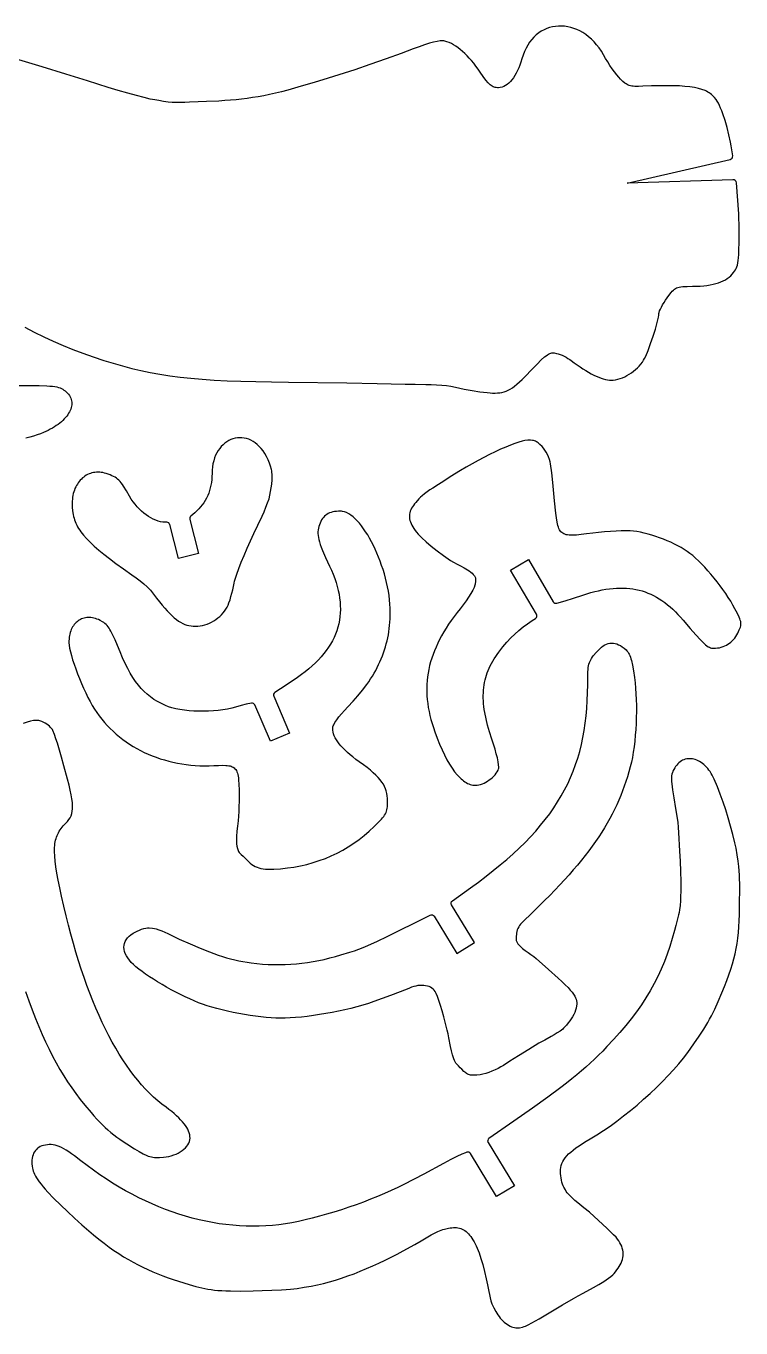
# Model space of a CAD drawing. Header units: millimetres. Extents: x 730 to 1091, y 114 to 329.
# Drawn here: x 819 to 888, y 202.8 to 328.5 of the extents above; entities that cross this region are included whole.
import ezdxf

# ---------------------------------------------------------------- set-up
doc = ezdxf.new("R2010")
doc.units = ezdxf.units.MM

msp = doc.modelspace()

# ---------------------------------------------------------------- linework, layer by layer
at = {"flags": 128}
for points in [[(877.023958, 313.292443), (886.963123, 315.588989, 0.421825), (887.220976, 315.932757), (887.072681, 316.883034), (887.008856, 317.240704), (886.857987, 317.960796), (886.681357, 318.670474), (886.485198, 319.349636), (886.275748, 319.978179), (886.167986, 320.267187), (886.059239, 320.536002), (885.950287, 320.782112), (885.841909, 321.003003), (885.734884, 321.196164), (885.629991, 321.35908), (885.462937, 321.572579), (885.371895, 321.671535), (885.27527, 321.765399), (885.172631, 321.85425), (885.063549, 321.938165), (884.947592, 322.017223), (884.82433, 322.091502), (884.693333, 322.161079), (884.55417, 322.226034), (884.249627, 322.342387), (883.907259, 322.441187), (883.523621, 322.523057), (883.095273, 322.588624), (882.61877, 322.638513), (882.09067, 322.673348), (881.507531, 322.693754), (880.86591, 322.700358), (880.162363, 322.693784), (879.393448, 322.674656), (878.555723, 322.643601), (878.128836, 322.630944), (877.779281, 322.636176), (877.628379, 322.647139), (877.490662, 322.66454), (877.36408, 322.689035), (877.246585, 322.721279), (877.136126, 322.761927), (877.030654, 322.811635), (876.928121, 322.871058), (876.826475, 322.940851), (876.617653, 323.11417), (876.387792, 323.336833), (876.220392, 323.52049), (876.029326, 323.754342), (875.821274, 324.0288), (875.602912, 324.334277), (875.380916, 324.661184), (875.161963, 324.999931), (874.952731, 325.340932), (874.759896, 325.674596), (874.549441, 326.027091), (874.325758, 326.355522), (874.089941, 326.659943), (873.843082, 326.940409), (873.586275, 327.196972), (873.320611, 327.429687), (873.047185, 327.638608), (872.767088, 327.823788), (872.481413, 327.985282), (872.191253, 328.123144), (871.897701, 328.237426), (871.601849, 328.328184), (871.304791, 328.395472), (871.007618, 328.439342), (870.711425, 328.459849), (870.417302, 328.457047), (870.126344, 328.43099), (869.839643, 328.381732), (869.558292, 328.309326), (869.283384, 328.213826), (869.01601, 328.095287), (868.757265, 327.953762), (868.50824, 327.789305), (868.270029, 327.601971), (868.043724, 327.391812), (867.830418, 327.158883), (867.631204, 326.903238), (867.447175, 326.624931), (867.279423, 326.324015), (867.12904, 326.000544), (866.997121, 325.654573), (866.884757, 325.286155), (866.795993, 324.98285), (866.696882, 324.692588), (866.588153, 324.416269), (866.470533, 324.154793), (866.344753, 323.90906), (866.211542, 323.679972), (866.071628, 323.468429), (865.92574, 323.27533), (865.774608, 323.101577), (865.61896, 322.948069), (865.459526, 322.815708), (865.297034, 322.705393), (865.132214, 322.618026), (864.965794, 322.554505), (864.798504, 322.515733), (864.631072, 322.502609), (864.513138, 322.505649), (864.402403, 322.515526), (864.297529, 322.533377), (864.197178, 322.560338), (864.100014, 322.597544), (864.004698, 322.646132), (863.909893, 322.707239), (863.814263, 322.782), (863.716468, 322.871551), (863.615173, 322.977029), (863.396729, 323.240308), (863.148231, 323.580928), (862.85898, 324.007976), (862.65509, 324.306904), (862.447785, 324.592817), (862.237534, 324.865304), (862.024807, 325.123952), (861.810075, 325.368348), (861.593808, 325.598082), (861.376474, 325.81274), (861.158545, 326.011911), (860.94049, 326.195182), (860.722778, 326.362141), (860.50588, 326.512375), (860.290266, 326.645474), (860.076406, 326.761024), (859.864769, 326.858613), (859.655825, 326.93783), (859.450045, 326.998261), (859.355955, 327.016182), (859.250321, 327.02579), (859.13287, 327.02702), (859.003331, 327.019805), (858.706907, 326.979771), (858.358879, 326.905156), (857.957077, 326.795425), (857.499332, 326.650047), (856.983475, 326.468487), (856.407336, 326.250212), (855.232206, 325.807623), (853.774469, 325.282111), (852.219651, 324.73946), (850.753275, 324.245449), (848.176183, 323.43436), (846.838294, 323.01698), (845.5939, 322.640398), (844.934302, 322.450071), (844.302463, 322.276616), (843.694964, 322.119242), (843.108386, 321.977156), (842.539306, 321.849566), (841.984306, 321.735681), (841.439965, 321.634708), (840.902863, 321.545856), (840.36958, 321.468332), (839.836694, 321.401344), (839.300787, 321.344102), (838.758438, 321.295811), (838.206226, 321.255682), (837.640731, 321.222921), (836.456214, 321.176337), (835.660214, 321.141049), (834.802082, 321.095806), (834.369208, 321.077661), (833.944192, 321.066879), (833.534831, 321.066744), (833.148922, 321.08054), (832.740303, 321.121672), (832.302152, 321.188432), (831.864865, 321.263573), (831.458835, 321.329849), (831.021879, 321.41321), (830.425695, 321.55483), (829.696562, 321.746275), (828.860764, 321.97911), (827.944582, 322.244899), (826.974296, 322.535208), (824.976543, 323.155646), (822.873394, 323.817894), (820.603018, 324.521143), (818.329166, 325.212997)], [(818.930278, 299.375789), (819.834469, 298.908394), (820.748059, 298.462697), (821.672981, 298.037673), (822.611169, 297.632291), (823.564556, 297.245525), (824.535075, 296.876346), (825.52466, 296.523727), (826.535244, 296.18664), (827.448338, 295.901529), (828.344751, 295.642081), (829.233814, 295.407199), (830.124858, 295.195786), (831.027214, 295.006745), (831.950214, 294.838979), (832.903188, 294.691391), (833.89547, 294.562883), (834.936388, 294.452359), (836.035276, 294.358722), (837.201464, 294.280875), (838.444283, 294.217721), (839.773066, 294.168162), (841.197142, 294.131102), (842.725844, 294.105444), (844.368503, 294.09009), (849.991184, 294.005459), (852.907837, 293.956536), (855.613295, 293.895325), (856.57553, 293.877658), (857.613152, 293.860369), (858.136225, 293.84551), (858.649335, 293.823117), (859.142879, 293.790647), (859.607255, 293.745558), (860.023801, 293.680943), (860.46957, 293.590714), (861.327047, 293.405101), (862.074472, 293.270419), (862.838214, 293.155389), (863.528716, 293.072215), (863.818515, 293.04639), (864.05642, 293.033105), (864.304676, 293.029594), (864.536316, 293.036457), (864.754586, 293.055644), (864.962729, 293.089103), (865.163988, 293.138783), (865.361609, 293.206635), (865.558834, 293.294608), (865.758908, 293.404649), (865.965074, 293.53871), (866.180578, 293.698739), (866.408662, 293.886684), (866.65257, 294.104496), (866.915547, 294.354124), (867.200836, 294.637517), (867.851328, 295.313393), (868.3458, 295.831267), (868.745414, 296.231342), (869.069482, 296.526168), (869.209221, 296.638035), (869.337317, 296.728296), (869.456182, 296.798521), (869.568231, 296.850277), (869.675878, 296.885133), (869.781537, 296.904659), (869.887623, 296.910423), (869.996549, 296.903994), (870.232578, 296.860831), (870.397091, 296.814375), (870.576665, 296.750729), (870.765505, 296.67274), (870.957812, 296.583252), (871.147792, 296.485111), (871.329646, 296.381161), (871.49758, 296.274246), (871.645797, 296.167213), (871.93191, 295.949353), (872.214912, 295.743289), (872.494169, 295.549333), (872.769049, 295.367797), (873.038917, 295.198992), (873.303142, 295.04323), (873.561089, 294.900823), (873.812125, 294.772082), (874.055618, 294.65732), (874.290935, 294.556848), (874.517441, 294.470978), (874.734504, 294.400021), (874.941491, 294.34429), (875.137769, 294.304096), (875.322704, 294.279751), (875.495663, 294.271567), (875.702327, 294.28175), (875.915553, 294.311597), (876.133629, 294.360051), (876.354843, 294.426059), (876.577483, 294.508566), (876.799838, 294.606516), (877.020194, 294.718856), (877.23684, 294.844529), (877.448064, 294.982481), (877.652153, 295.131657), (877.847395, 295.291002), (878.032079, 295.459462), (878.204493, 295.635981), (878.362923, 295.819505), (878.505658, 296.008978), (878.630987, 296.203347), (878.725212, 296.378197), (878.829624, 296.59896), (879.060065, 297.15101), (879.304425, 297.805078), (879.544819, 298.506741), (879.763364, 299.20158), (879.942174, 299.835171), (880.011089, 300.111993), (880.063364, 300.353096), (880.096763, 300.551676), (880.10905, 300.700932), (880.12597, 300.808379), (880.173138, 300.951942), (880.247278, 301.125379), (880.345113, 301.32245), (880.463366, 301.536917), (880.598761, 301.762538), (880.748023, 301.993075), (880.907873, 302.222286), (881.171212, 302.57998), (881.285201, 302.725294), (881.391966, 302.850327), (881.494929, 302.956635), (881.597512, 303.045774), (881.703137, 303.119301), (881.815225, 303.178771), (881.9372, 303.225742), (882.072482, 303.261769), (882.224494, 303.288407), (882.396657, 303.307215), (882.815128, 303.327559), (883.355269, 303.335251), (883.728277, 303.343439), (884.083384, 303.361148), (884.420825, 303.388456), (884.740836, 303.425442), (885.04365, 303.472183), (885.329504, 303.528759), (885.598632, 303.595248), (885.851268, 303.671728), (886.087649, 303.758276), (886.308008, 303.854973), (886.512581, 303.961895), (886.701602, 304.079121), (886.875307, 304.20673), (887.03393, 304.344799), (887.177706, 304.493408), (887.306871, 304.652634), (887.401464, 304.786283), (887.485131, 304.920763), (887.558427, 305.062219), (887.621908, 305.216796), (887.676129, 305.390638), (887.721646, 305.58989), (887.759013, 305.820696), (887.788788, 306.089201), (887.811524, 306.401551), (887.827779, 306.763889), (887.843062, 307.663109), (887.839081, 308.836018), (887.820281, 310.331775), (887.581091, 313.334904, 0.42876), (887.243478, 313.608597), (877.023958, 313.292443)], [(835.39788, 270.514716), (835.620328, 270.523808), (835.844779, 270.550895), (836.069876, 270.595156), (836.294263, 270.655766), (836.516585, 270.731904), (836.735485, 270.822747), (836.949607, 270.927471), (837.157595, 271.045256), (837.358092, 271.175277), (837.549744, 271.316712), (837.731194, 271.468739), (837.901085, 271.630535), (838.058061, 271.801277), (838.200768, 271.980142), (838.327847, 272.166308), (838.437944, 272.358953), (838.527888, 272.552991), (838.622604, 272.793776), (838.719247, 273.071766), (838.814971, 273.377417), (838.90693, 273.701185), (838.992279, 274.033527), (839.068172, 274.364899), (839.131764, 274.685758), (839.16922, 274.862007), (839.22198, 275.063423), (839.369543, 275.534315), (839.566718, 276.083563), (839.805769, 276.696297), (840.07896, 277.357647), (840.378556, 278.052742), (840.696822, 278.766712), (841.026021, 279.484687), (841.403066, 280.277914), (841.807481, 281.134646), (842.003115, 281.570151), (842.185388, 282.001523), (842.347565, 282.42209), (842.482911, 282.825184), (842.569527, 283.161845), (842.640643, 283.530338), (842.743454, 284.247187), (842.781986, 284.654234), (842.79063, 285.018876), (842.783818, 285.188644), (842.769621, 285.351827), (842.748071, 285.509765), (842.719197, 285.663798), (842.639592, 285.965503), (842.531043, 286.267655), (842.393787, 286.580966), (842.228059, 286.91615), (842.072421, 287.194975), (841.905834, 287.449193), (841.729339, 287.679133), (841.543978, 287.885124), (841.350794, 288.067495), (841.150828, 288.226574), (840.945123, 288.362689), (840.734721, 288.476169), (840.520664, 288.567343), (840.303994, 288.636538), (840.085753, 288.684084), (839.866983, 288.71031), (839.648727, 288.715543), (839.432026, 288.700112), (839.217922, 288.664346), (839.007458, 288.608573), (838.801676, 288.533122), (838.601618, 288.438321), (838.408325, 288.324499), (838.222841, 288.191984), (838.046207, 288.041105), (837.879465, 287.87219), (837.723657, 287.685569), (837.579826, 287.481569), (837.449013, 287.260518), (837.332261, 287.022747), (837.230612, 286.768582), (837.145107, 286.498353), (837.07679, 286.212388), (837.026702, 285.911016), (836.995884, 285.594565), (836.98538, 285.263363), (836.978708, 284.972618), (836.958752, 284.688151), (836.925602, 284.410167), (836.879345, 284.138871), (836.820073, 283.874468), (836.747874, 283.617161), (836.662837, 283.367158), (836.565053, 283.124661), (836.45461, 282.889876), (836.331598, 282.663008), (836.196106, 282.444262), (836.048223, 282.233842), (835.888039, 282.031954), (835.715643, 281.838802), (835.531125, 281.65459), (835.334574, 281.479525), (834.93337, 281.135203, 0.285197), (834.838056, 280.833403), (835.676246, 277.547185), (833.738291, 277.052886), (832.901832, 280.33232, 0.327786), (832.627349, 280.557737), (832.248074, 280.578261), (832.019411, 280.613965), (831.787187, 280.672321), (831.552698, 280.752389), (831.31724, 280.853226), (831.082107, 280.973893), (830.848596, 281.113448), (830.618001, 281.270949), (830.391618, 281.445456), (830.170742, 281.636028), (829.956669, 281.841723), (829.750693, 282.061601), (829.554111, 282.294719), (829.368218, 282.540138), (829.194309, 282.796916), (829.033678, 283.064112), (828.721853, 283.606442), (828.457086, 284.034782), (828.336343, 284.212058), (828.220157, 284.367862), (828.106125, 284.504532), (827.991845, 284.624412), (827.874914, 284.729841), (827.75293, 284.823161), (827.623489, 284.906715), (827.48419, 284.982841), (827.33263, 285.053883), (827.166406, 285.122181), (826.780356, 285.259911), (826.619325, 285.3085), (826.459475, 285.345988), (826.301062, 285.3726), (826.144344, 285.388557), (825.98958, 285.394084), (825.837028, 285.389403), (825.686944, 285.374737), (825.539588, 285.350309), (825.395216, 285.316342), (825.254087, 285.27306), (825.116459, 285.220685), (824.98259, 285.159441), (824.852737, 285.08955), (824.727158, 285.011235), (824.606112, 284.924721), (824.489855, 284.830228), (824.378647, 284.727981), (824.272744, 284.618203), (824.172405, 284.501117), (824.077888, 284.376946), (823.98945, 284.245912), (823.90735, 284.108239), (823.831844, 283.96415), (823.763192, 283.813868), (823.701651, 283.657615), (823.647478, 283.495616), (823.600933, 283.328093), (823.562271, 283.155269), (823.531753, 282.977367), (823.509634, 282.79461), (823.496174, 282.607222), (823.49163, 282.415425), (823.501745, 282.023024), (823.533784, 281.650744), (823.590286, 281.295069), (823.628504, 281.122361), (823.673791, 280.952485), (823.726464, 280.785004), (823.786841, 280.619478), (823.855238, 280.455466), (823.931974, 280.292531), (824.017366, 280.130233), (824.111732, 279.968132), (824.215388, 279.805789), (824.328654, 279.642765), (824.58528, 279.312917), (824.88415, 278.975071), (825.227805, 278.625714), (825.618785, 278.261331), (826.059629, 277.878407), (826.552879, 277.473428), (827.101073, 277.04288), (827.706753, 276.583247), (828.447089, 276.053502), (829.252511, 275.491202), (829.654054, 275.201844), (830.041179, 274.909146), (830.403654, 274.61471), (830.731251, 274.320135), (830.882949, 274.165072), (831.0353, 273.992847), (831.337969, 273.61691), (831.631265, 273.232322), (831.907198, 272.87908), (832.174496, 272.557061), (832.428651, 272.262739), (832.671076, 271.995158), (832.903183, 271.753362), (833.126385, 271.536393), (833.342095, 271.343296), (833.551725, 271.173112), (833.756688, 271.024885), (833.958396, 270.897659), (834.158262, 270.790476), (834.357699, 270.70238), (834.558119, 270.632415), (834.760934, 270.579622), (834.967558, 270.543046), (835.179402, 270.52173), (835.39788, 270.514716)], [(862.415845, 255.167465), (862.570435, 255.176837), (862.731917, 255.204606), (862.89836, 255.249391), (863.067828, 255.30981), (863.238388, 255.384482), (863.408108, 255.472026), (863.575054, 255.571062), (863.737291, 255.680208), (863.892888, 255.798083), (864.039909, 255.923307), (864.176423, 256.054497), (864.300494, 256.190274), (864.410191, 256.329256), (864.503579, 256.470062), (864.578725, 256.611311), (864.633695, 256.751622), (864.646352, 256.816654), (864.650452, 256.903459), (864.634228, 257.136873), (864.587509, 257.440834), (864.512786, 257.804313), (864.412546, 258.216279), (864.289279, 258.665702), (864.145473, 259.141552), (863.983617, 259.632798), (863.761473, 260.314308), (863.57389, 260.965806), (863.421026, 261.589229), (863.303039, 262.186515), (863.257172, 262.475962), (863.220084, 262.7596), (863.191794, 263.037673), (863.172321, 263.310423), (863.161684, 263.57809), (863.159905, 263.840919), (863.167002, 264.09915), (863.182995, 264.353026), (863.207903, 264.602789), (863.241747, 264.848682), (863.284546, 265.090946), (863.336319, 265.329823), (863.397087, 265.565556), (863.466869, 265.798387), (863.545684, 266.028558), (863.633553, 266.256311), (863.730495, 266.481888), (863.836529, 266.705532), (863.951676, 266.927484), (864.075955, 267.147987), (864.209385, 267.367283), (864.351987, 267.585614), (864.50378, 267.803222), (864.664783, 268.02035), (865.057723, 268.51955), (865.440656, 268.972941), (865.819959, 269.386559), (866.202007, 269.766441), (866.593177, 270.118622), (866.999845, 270.449141), (867.428388, 270.764034), (867.885181, 271.069338), (868.204215, 271.277814, 0.401022), (868.298409, 271.681529), (865.785733, 275.935215), (867.50774, 276.952414), (869.9113, 272.883448, 0.3426), (870.253382, 272.747964), (871.069403, 272.985295), (871.849225, 273.228145), (872.761913, 273.524696), (873.152394, 273.649164), (873.534951, 273.761283), (873.90981, 273.860998), (874.277193, 273.948253), (874.637326, 274.022991), (874.990432, 274.085157), (875.336735, 274.134695), (875.676461, 274.171547), (876.009832, 274.19566), (876.337073, 274.206975), (876.658409, 274.205438), (876.974062, 274.190992), (877.284259, 274.163581), (877.589221, 274.123149), (877.889175, 274.069641), (878.184344, 274.002999), (878.474951, 273.923169), (878.761222, 273.830093), (879.043381, 273.723716), (879.32165, 273.603982), (879.596256, 273.470835), (879.867422, 273.324219), (880.135371, 273.164077), (880.400329, 272.990354), (880.662519, 272.802994), (880.922166, 272.60194), (881.179493, 272.387136), (881.434725, 272.158527), (881.688086, 271.916056), (881.9398, 271.659668), (882.190092, 271.389306), (882.439185, 271.104914), (883.126703, 270.303891), (883.678599, 269.675603), (884.11689, 269.199731), (884.300314, 269.012599), (884.463593, 268.85595), (884.60948, 268.727244), (884.740726, 268.62394), (884.860084, 268.543499), (884.970307, 268.483379), (885.074145, 268.441042), (885.174352, 268.413946), (885.273679, 268.399551), (885.37488, 268.395317), (885.567875, 268.401547), (885.756088, 268.420104), (885.939204, 268.45079), (886.116907, 268.493408), (886.288884, 268.54776), (886.454818, 268.613649), (886.614395, 268.690875), (886.767301, 268.779243), (886.913219, 268.878553), (887.051836, 268.988608), (887.182836, 269.10921), (887.305905, 269.240162), (887.420727, 269.381265), (887.526987, 269.532322), (887.624371, 269.693135), (887.712564, 269.863507), (887.858424, 270.176923), (887.958886, 270.432133), (887.991115, 270.546133), (888.010822, 270.655446), (888.017617, 270.763362), (888.011108, 270.873169), (887.990904, 270.988155), (887.956615, 271.11161), (887.907851, 271.246821), (887.844219, 271.397078), (887.670793, 271.75588), (887.43321, 272.214325), (887.241302, 272.565361), (887.02782, 272.927666), (886.795125, 273.298332), (886.545576, 273.674453), (886.281534, 274.053122), (886.005361, 274.431433), (885.719416, 274.806478), (885.42606, 275.175352), (885.127654, 275.535148), (884.826557, 275.882958), (884.525132, 276.215877), (884.225738, 276.530997), (883.930735, 276.825412), (883.642485, 277.096216), (883.363348, 277.340501), (883.095684, 277.55536), (882.835737, 277.743611), (882.554148, 277.928909), (882.253245, 278.110337), (881.935359, 278.286979), (881.60282, 278.457918), (881.257958, 278.622238), (880.903104, 278.779022), (880.540588, 278.927354), (880.172739, 279.066316), (879.801888, 279.194993), (879.430365, 279.312468), (879.060499, 279.417825), (878.694622, 279.510146), (878.335064, 279.588515), (877.984153, 279.652016), (877.644221, 279.699732), (877.332652, 279.723148), (876.938045, 279.731236), (876.476469, 279.724803), (875.963994, 279.704656), (875.416688, 279.6716), (874.85062, 279.626444), (874.281858, 279.569992), (873.726473, 279.503053), (873.129584, 279.425127), (872.607405, 279.362706), (872.154394, 279.320255), (871.76501, 279.302241), (871.592448, 279.303793), (871.433714, 279.313129), (871.288117, 279.330808), (871.154964, 279.357387), (871.033562, 279.393424), (870.923219, 279.439479), (870.823243, 279.496109), (870.73294, 279.563872), (870.651618, 279.643327), (870.578584, 279.735032), (870.513146, 279.839546), (870.454612, 279.957426), (870.402288, 280.08923), (870.355482, 280.235518), (870.275654, 280.573776), (870.209587, 280.976664), (870.15174, 281.44865), (870.038546, 282.617778), (869.868428, 284.409864), (869.767163, 285.33804), (869.654836, 286.196748), (869.611137, 286.406301), (869.541888, 286.629047), (869.451241, 286.858263), (869.343349, 287.087226), (869.222363, 287.309213), (869.092435, 287.5175), (868.957716, 287.705364), (868.822361, 287.86608), (868.629162, 288.0641), (868.452053, 288.219005), (868.366428, 288.281357), (868.2811, 288.334213), (868.194827, 288.377999), (868.106369, 288.413143), (868.014482, 288.440073), (867.917926, 288.459216), (867.705839, 288.475849), (867.460173, 288.466462), (867.170995, 288.434473), (866.899226, 288.381853), (866.572622, 288.290886), (866.196721, 288.16433), (865.777062, 288.004945), (865.319182, 287.815488), (864.82862, 287.598719), (864.310915, 287.357396), (863.771605, 287.094279), (863.216229, 286.812125), (862.650324, 286.513694), (862.07943, 286.201744), (861.509084, 285.879034), (860.944826, 285.548322), (860.392193, 285.212368), (859.856724, 284.87393), (859.343957, 284.535767), (858.832916, 284.205652), (858.27769, 283.855542), (858.000404, 283.675183), (857.732348, 283.492459), (857.480279, 283.308247), (857.250957, 283.123426), (857.0957, 282.974986), (856.939056, 282.803843), (856.643169, 282.467611), (856.520239, 282.327906), (856.41065, 282.18822), (856.314541, 282.048327), (856.232048, 281.907997), (856.163309, 281.767001), (856.108462, 281.62511), (856.067645, 281.482097), (856.040994, 281.337732), (856.028648, 281.191786), (856.030745, 281.044032), (856.047421, 280.89424), (856.078814, 280.742181), (856.125062, 280.587628), (856.186303, 280.43035), (856.262674, 280.27012), (856.354312, 280.106709), (856.461356, 279.939888), (856.583942, 279.769429), (856.722209, 279.595103), (856.876294, 279.41668), (857.046335, 279.233933), (857.232469, 279.046633), (857.653566, 278.657458), (858.140687, 278.247326), (858.694933, 277.814407), (859.317403, 277.356872), (860.0092, 276.872892), (860.299443, 276.694132), (860.624553, 276.520105), (860.968066, 276.34492), (861.313516, 276.162686), (861.644438, 275.967509), (861.799305, 275.863227), (861.944366, 275.7535), (862.077562, 275.637592), (862.196835, 275.514766), (862.300127, 275.384286), (862.38538, 275.245415), (862.409469, 275.18133), (862.420775, 275.109866), (862.416842, 274.953342), (862.397179, 274.792926), (862.38538, 274.6457), (862.377792, 274.57505), (862.355526, 274.487756), (862.269948, 274.268198), (862.13462, 273.996953), (861.955518, 273.683948), (861.738618, 273.339108), (861.489894, 272.972358), (861.215321, 272.593627), (860.920875, 272.212839), (860.621874, 271.83098), (860.337799, 271.452484), (860.068595, 271.07708), (859.814207, 270.704501), (859.574579, 270.334476), (859.349657, 269.966737), (859.139384, 269.601013), (858.943707, 269.237036), (858.762568, 268.874537), (858.595914, 268.513245), (858.443689, 268.152893), (858.305838, 267.79321), (858.182306, 267.433928), (858.073036, 267.074777), (857.977975, 266.715488), (857.897067, 266.355792), (857.830256, 265.995418), (857.777488, 265.634099), (857.738707, 265.271565), (857.713857, 264.907546), (857.702885, 264.541774), (857.705733, 264.173979), (857.722348, 263.803891), (857.752674, 263.431242), (857.796656, 263.055763), (857.854238, 262.677183), (857.925365, 262.295234), (858.009982, 261.909646), (858.108034, 261.520151), (858.219466, 261.126478), (858.344222, 260.72836), (858.482247, 260.325525), (858.710452, 259.709627), (858.941794, 259.131838), (859.176103, 258.592378), (859.413212, 258.091468), (859.652953, 257.629326), (859.895159, 257.206173), (860.139662, 256.82223), (860.386293, 256.477716), (860.634885, 256.172852), (860.885271, 255.907857), (861.011084, 255.790379), (861.137282, 255.682951), (861.263845, 255.5856), (861.390751, 255.498355), (861.517979, 255.421241), (861.645509, 255.354288), (861.773319, 255.297522), (861.901389, 255.25097), (862.029698, 255.214662), (862.158224, 255.188623), (862.286947, 255.172881), (862.415845, 255.167465)], [(843.599964, 247.11545), (844.252113, 247.182553), (844.892619, 247.274621), (845.521472, 247.39165), (846.138662, 247.533635), (846.744178, 247.700572), (847.338012, 247.892457), (847.920152, 248.109283), (848.49059, 248.351049), (849.049314, 248.617748), (849.596316, 248.909376), (850.131585, 249.225929), (850.65511, 249.567402), (851.166883, 249.933792), (851.666894, 250.325092), (852.155131, 250.7413), (852.631586, 251.18241), (853.022618, 251.566183), (853.326011, 251.886043), (853.448263, 252.028498), (853.552708, 252.162767), (853.640714, 252.291447), (853.713649, 252.417134), (853.772881, 252.542428), (853.819778, 252.669925), (853.855708, 252.802222), (853.882037, 252.941916), (853.900135, 253.091606), (853.911368, 253.253889), (853.918714, 253.62662), (853.912247, 253.893887), (853.89173, 254.146327), (853.855487, 254.386281), (853.801841, 254.616085), (853.729118, 254.838079), (853.635642, 255.054601), (853.519737, 255.267989), (853.379726, 255.480581), (853.213935, 255.694717), (853.020688, 255.912734), (852.798308, 256.13697), (852.545121, 256.369765), (852.25945, 256.613457), (851.939619, 256.870384), (851.583954, 257.142884), (851.190777, 257.433295), (850.875395, 257.667913), (850.581412, 257.897272), (850.30868, 258.121563), (850.057048, 258.340973), (849.826367, 258.555692), (849.616487, 258.765908), (849.427258, 258.97181), (849.258531, 259.173586), (849.110155, 259.371426), (848.981981, 259.565518), (848.873859, 259.75605), (848.785639, 259.943212), (848.717173, 260.127193), (848.668309, 260.30818), (848.638898, 260.486363), (848.62879, 260.661931), (848.634965, 260.736811), (848.653709, 260.820883), (848.684741, 260.913746), (848.72778, 261.014997), (848.848752, 261.241049), (849.014377, 261.49582), (849.222405, 261.776087), (849.470586, 262.07863), (849.756671, 262.400227), (850.07841, 262.737657), (850.590161, 263.275783), (851.06606, 263.814062), (851.506497, 264.35336), (851.911865, 264.894549), (852.101521, 265.166123), (852.282555, 265.438496), (852.455018, 265.711776), (852.618958, 265.986071), (852.774424, 266.26149), (852.921465, 266.538142), (853.06013, 266.816135), (853.190468, 267.095578), (853.312528, 267.37658), (853.426358, 267.659248), (853.532008, 267.943693), (853.629527, 268.230022), (853.718963, 268.518344), (853.800365, 268.808768), (853.873782, 269.101402), (853.939264, 269.396355), (853.996859, 269.693736), (854.046615, 269.993652), (854.088583, 270.296214), (854.122811, 270.601529), (854.149347, 270.909705), (854.168241, 271.220852), (854.179541, 271.535079), (854.183297, 271.852493), (854.175392, 272.251415), (854.152092, 272.656931), (854.114018, 273.067779), (854.061792, 273.482695), (853.996034, 273.900416), (853.917366, 274.31968), (853.826409, 274.739224), (853.723785, 275.157784), (853.610115, 275.574097), (853.48602, 275.986901), (853.352121, 276.394933), (853.209041, 276.79693), (853.057399, 277.191628), (852.897818, 277.577765), (852.730919, 277.954078), (852.557323, 278.319303), (852.377651, 278.672179), (852.192525, 279.011441), (852.002566, 279.335828), (851.808396, 279.644075), (851.610634, 279.934921), (851.409904, 280.207101), (851.206827, 280.459354), (851.002022, 280.690416), (850.796113, 280.899024), (850.58972, 281.083915), (850.383464, 281.243826), (850.177967, 281.377495), (849.97385, 281.483658), (849.771735, 281.561053), (849.572243, 281.608415), (849.473674, 281.62044), (849.375994, 281.624484), (849.175148, 281.619867), (848.985629, 281.605882), (848.807126, 281.58233), (848.639331, 281.549011), (848.481934, 281.505725), (848.334625, 281.452272), (848.197095, 281.388452), (848.069034, 281.314064), (847.950133, 281.22891), (847.840082, 281.132788), (847.738573, 281.0255), (847.645295, 280.906845), (847.559938, 280.776623), (847.482194, 280.634635), (847.411753, 280.48068), (847.348306, 280.314558), (847.293859, 280.144498), (847.251424, 279.977769), (847.221728, 279.811408), (847.205499, 279.642447), (847.203467, 279.467923), (847.216359, 279.284869), (847.244903, 279.09032), (847.289829, 278.88131), (847.351865, 278.654875), (847.431739, 278.408049), (847.53018, 278.137867), (847.647915, 277.841362), (847.944185, 277.157526), (848.326375, 276.332817), (848.509333, 275.929824), (848.674792, 275.531446), (848.8227, 275.137654), (848.953002, 274.748417), (849.065645, 274.363703), (849.160577, 273.983482), (849.237742, 273.607724), (849.297089, 273.236397), (849.338564, 272.869471), (849.362113, 272.506915), (849.367682, 272.148699), (849.355219, 271.794791), (849.324671, 271.445162), (849.275983, 271.099779), (849.209102, 270.758613), (849.123975, 270.421634), (849.020549, 270.088809), (848.898769, 269.760108), (848.758584, 269.435501), (848.599939, 269.114958), (848.42278, 268.798446), (848.227056, 268.485936), (848.012711, 268.177397), (847.779693, 267.872797), (847.527949, 267.572108), (847.257424, 267.275296), (846.968066, 266.982333), (846.659821, 266.693187), (846.332636, 266.407827), (845.986457, 266.126223), (845.621231, 265.848344), (845.236905, 265.574159), (844.12615, 264.830813), (843.051365, 264.125169, 0.364281), (842.940583, 263.755487), (844.469744, 260.213247), (842.633535, 259.420568), (841.122763, 262.920212, 0.359334), (840.782861, 263.094301), (840.277155, 262.983023), (839.789987, 262.857125), (839.258434, 262.703911), (838.880347, 262.601852), (838.473364, 262.515235), (838.042388, 262.443946), (837.592323, 262.387872), (837.128072, 262.346899), (836.654539, 262.320915), (836.176627, 262.309805), (835.699241, 262.313457), (835.227282, 262.331757), (834.765655, 262.364591), (834.319264, 262.411847), (833.893012, 262.47341), (833.491802, 262.549168), (833.120539, 262.639007), (832.784125, 262.742814), (832.487464, 262.860475), (832.098292, 263.047517), (831.730755, 263.247472), (831.383065, 263.462574), (831.05344, 263.695054), (830.740093, 263.947147), (830.441241, 264.221084), (830.155098, 264.519099), (829.87988, 264.843424), (829.613802, 265.196293), (829.35508, 265.579938), (829.101927, 265.996592), (828.852561, 266.448487), (828.605195, 266.937858), (828.358045, 267.466936), (828.109327, 268.037954), (827.857255, 268.653146), (827.628261, 269.210925), (827.422736, 269.670187), (827.231713, 270.04394), (827.138836, 270.202816), (827.046221, 270.345193), (826.952746, 270.472696), (826.85729, 270.586953), (826.758733, 270.689589), (826.655952, 270.78223), (826.547827, 270.866501), (826.433237, 270.94403), (826.180175, 271.085363), (826.029746, 271.155471), (825.880685, 271.215067), (825.733219, 271.264314), (825.587579, 271.303377), (825.443992, 271.33242), (825.302687, 271.351607), (825.163894, 271.361103), (825.02784, 271.361073), (824.894755, 271.35168), (824.764867, 271.333089), (824.638405, 271.305463), (824.515598, 271.268969), (824.396674, 271.223769), (824.281862, 271.170028), (824.171392, 271.10791), (824.065491, 271.03758), (823.964388, 270.959203), (823.868313, 270.872941), (823.777494, 270.77896), (823.692159, 270.677425), (823.612537, 270.568498), (823.538858, 270.452345), (823.47135, 270.329131), (823.410241, 270.199018), (823.35576, 270.062172), (823.308137, 269.918757), (823.267599, 269.768937), (823.234376, 269.612877), (823.208696, 269.450741), (823.190788, 269.282693), (823.180881, 269.108897), (823.179203, 268.929518), (823.197565, 268.684782), (823.245053, 268.390627), (823.319302, 268.053207), (823.417942, 267.678673), (823.538609, 267.273176), (823.678932, 266.842869), (823.836547, 266.393902), (824.009083, 265.932429), (824.194176, 265.4646), (824.389456, 264.996567), (824.592558, 264.534482), (824.801112, 264.084497), (825.012752, 263.652764), (825.22511, 263.245434), (825.43582, 262.868659), (825.642513, 262.528591), (825.866009, 262.192048), (826.101051, 261.864903), (826.347365, 261.547285), (826.604678, 261.239325), (826.872714, 260.941153), (827.151199, 260.652898), (827.43986, 260.374691), (827.738421, 260.106663), (828.046608, 259.848943), (828.364147, 259.601661), (828.690764, 259.364947), (829.026184, 259.138932), (829.370134, 258.923745), (829.722338, 258.719518), (830.082522, 258.526379), (830.450413, 258.344458), (830.825735, 258.173887), (831.208215, 258.014796), (831.597577, 257.867313), (831.993549, 257.73157), (832.395855, 257.607696), (832.804221, 257.495821), (833.218372, 257.396077), (833.638036, 257.308592), (834.062936, 257.233497), (834.492799, 257.170922), (834.927351, 257.120997), (835.366317, 257.083852), (835.809423, 257.059618), (836.256394, 257.048424), (836.706956, 257.050401), (837.160836, 257.065678), (837.596956, 257.084996), (837.979147, 257.093996), (838.310817, 257.086427), (838.458771, 257.074476), (838.595372, 257.056039), (838.721047, 257.030336), (838.83622, 256.996583), (838.941318, 256.954001), (839.036767, 256.901808), (839.122992, 256.839223), (839.20042, 256.765464), (839.269476, 256.679751), (839.330586, 256.581302), (839.384176, 256.469335), (839.430673, 256.34307), (839.470501, 256.201725), (839.504087, 256.044519), (839.531856, 255.87067), (839.554235, 255.679399), (839.584525, 255.241459), (839.598363, 254.72445), (839.599156, 254.122122), (839.575237, 252.636507), (839.548901, 252.193063), (839.49714, 251.718796), (839.435066, 251.225129), (839.377791, 250.723486), (839.340426, 250.22529), (839.333933, 249.981055), (839.338085, 249.741965), (839.354771, 249.509449), (839.38588, 249.284934), (839.4333, 249.069848), (839.498922, 248.86562), (839.549006, 248.765257), (839.618158, 248.668801), (839.701502, 248.575865), (839.79416, 248.486063), (839.987908, 248.314323), (840.16038, 248.150493), (840.334513, 247.967649), (840.501973, 247.804205), (840.665358, 247.659381), (840.827263, 247.532394), (840.990286, 247.422463), (841.157023, 247.328807), (841.330071, 247.250645), (841.512027, 247.187194), (841.705488, 247.137674), (841.913049, 247.101303), (842.137309, 247.0773), (842.380864, 247.064883), (842.64631, 247.063271), (842.936244, 247.071683), (843.599964, 247.11545)], [(862.862285, 227.224357), (862.525378, 227.184353), (862.246447, 227.167054), (862.01304, 227.176126), (861.909517, 227.191697), (861.812707, 227.215236), (861.721052, 227.247201), (861.632997, 227.288051), (861.546984, 227.338243), (861.461458, 227.398237), (861.285642, 227.549462), (861.093096, 227.745392), (860.9333, 227.902108), (860.756341, 228.06764), (860.590053, 228.240863), (860.519609, 228.330007), (860.46227, 228.420653), (860.380225, 228.585089), (860.306253, 228.759682), (860.239581, 228.943127), (860.179436, 229.134123), (860.075639, 229.533556), (859.988685, 229.947557), (859.840592, 230.777575), (859.767096, 231.172746), (859.68573, 231.540797), (859.521888, 232.179719), (859.353861, 232.799265), (859.186412, 233.384196), (859.024302, 233.919273), (858.872295, 234.389256), (858.735154, 234.778907), (858.617641, 235.072986), (858.524519, 235.256254), (858.432298, 235.379513), (858.324718, 235.488691), (858.202884, 235.583695), (858.067898, 235.664431), (857.920864, 235.730804), (857.762884, 235.782721), (857.595062, 235.820088), (857.418502, 235.842811), (857.234306, 235.850796), (857.043577, 235.843949), (856.847419, 235.822177), (856.646935, 235.785385), (856.443229, 235.733479), (856.237402, 235.666366), (856.03056, 235.583952), (855.823804, 235.486143), (854.21212, 234.878536), (852.595797, 234.283726), (852.075967, 234.108942), (851.530968, 233.941692), (850.964925, 233.782489), (850.381965, 233.631845), (849.786212, 233.490273), (849.181792, 233.358283), (848.572831, 233.236388), (847.963452, 233.125101), (847.357783, 233.024934), (846.759948, 232.936398), (846.174072, 232.860006), (845.604282, 232.79627), (845.054701, 232.745702), (844.529457, 232.708814), (844.032673, 232.686118), (843.568476, 232.678127), (843.146504, 232.685861), (842.69277, 232.709305), (842.212059, 232.747548), (841.709157, 232.799681), (841.188849, 232.864794), (840.655921, 232.941976), (840.115159, 233.030317), (839.571347, 233.128908), (839.029272, 233.236837), (838.493719, 233.353195), (837.969473, 233.477072), (837.46132, 233.607558), (836.974045, 233.743742), (836.512434, 233.884714), (836.081273, 234.029564), (835.685346, 234.177382), (835.2668, 234.34932), (834.834721, 234.538933), (834.39276, 234.744084), (833.944569, 234.962634), (833.493799, 235.192447), (833.0441, 235.431384), (832.599124, 235.677308), (832.162521, 235.92808), (831.737943, 236.181563), (831.329041, 236.435619), (830.939465, 236.688111), (830.572866, 236.9369), (830.232896, 237.179848), (829.923206, 237.414818), (829.647446, 237.639673), (829.409268, 237.852273), (829.194188, 238.068281), (829.007502, 238.283445), (828.849216, 238.497185), (828.719337, 238.70892), (828.61787, 238.918066), (828.54482, 239.124044), (828.500195, 239.32627), (828.483999, 239.524164), (828.496239, 239.717144), (828.53692, 239.904628), (828.606049, 240.086035), (828.703631, 240.260783), (828.829672, 240.42829), (828.984178, 240.587974), (829.167155, 240.739255), (829.37861, 240.88155), (829.56517, 240.98801), (829.765924, 241.089044), (829.974541, 241.181537), (830.184688, 241.262372), (830.390035, 241.328434), (830.58425, 241.376608), (830.761002, 241.403778), (830.913959, 241.406828), (831.25125, 241.37318), (831.424679, 241.345448), (831.583038, 241.308548), (831.854594, 241.220833), (832.137178, 241.112914), (832.426506, 240.98989), (832.718295, 240.856858), (833.292118, 240.58116), (833.824376, 240.326602), (834.880533, 239.848601), (835.846199, 239.43261), (836.739796, 239.074771), (837.165325, 238.916453), (837.579745, 238.771227), (837.985359, 238.63861), (838.38447, 238.51812), (838.779379, 238.409276), (839.172391, 238.311594), (839.565807, 238.224592), (839.96193, 238.14779), (840.363064, 238.080703), (840.771511, 238.022851), (841.318871, 237.959445), (841.865097, 237.91096), (842.41024, 237.877401), (842.954347, 237.858772), (843.497469, 237.855077), (844.039653, 237.86632), (844.580951, 237.892507), (845.12141, 237.933641), (845.661079, 237.989728), (846.200009, 238.06077), (846.738248, 238.146774), (847.275845, 238.247743), (847.812849, 238.363682), (848.349309, 238.494594), (848.885276, 238.640485), (849.420797, 238.80136), (850.285469, 239.058312), (850.732137, 239.196923), (851.140589, 239.342268), (851.574459, 239.518139), (852.0205, 239.707965), (852.941673, 240.122569), (853.889276, 240.572255), (854.848475, 241.043197), (856.742335, 241.993549), (858.030203, 242.628968, -0.387436), (858.418601, 242.516898), (860.616359, 238.937288), (862.320754, 239.983728), (860.092003, 243.613819, -0.393512), (860.172908, 244.014632), (861.929084, 245.273209), (862.689392, 245.827183), (863.41936, 246.377878), (864.119398, 246.926001), (864.789912, 247.472258), (865.431309, 248.017358), (866.043998, 248.562006), (866.628385, 249.106909), (867.184879, 249.652776), (867.713887, 250.200311), (868.215816, 250.750224), (868.691074, 251.303219), (869.140069, 251.860005), (869.563207, 252.421288), (869.960897, 252.987776), (870.333547, 253.560174), (870.681563, 254.139191), (871.005353, 254.725533), (871.305325, 255.319907), (871.581886, 255.923019), (871.835444, 256.535578), (872.066406, 257.158289), (872.275181, 257.79186), (872.462174, 258.436998), (872.627795, 259.094409), (872.77245, 259.764801), (872.896547, 260.44888), (873.000493, 261.147354), (873.084697, 261.860929), (873.149565, 262.590312), (873.195506, 263.336211), (873.222926, 264.099331), (873.232233, 264.880381), (873.236036, 265.567238), (873.252048, 266.10812), (873.267143, 266.333314), (873.288303, 266.533407), (873.316533, 266.712197), (873.352837, 266.87348), (873.398219, 267.021055), (873.453684, 267.158719), (873.520236, 267.29027), (873.59888, 267.419505), (873.690619, 267.550221), (873.796459, 267.686217), (874.054456, 267.989235), (874.228386, 268.178411), (874.398799, 268.345354), (874.566278, 268.490155), (874.731405, 268.612901), (874.894764, 268.713681), (875.056938, 268.792585), (875.21851, 268.8497), (875.380064, 268.885116), (875.542182, 268.898921), (875.705447, 268.891203), (875.870443, 268.862053), (876.037753, 268.811557), (876.207961, 268.739805), (876.381648, 268.646885), (876.559399, 268.532887), (876.741796, 268.397898), (876.934952, 268.228582), (877.019226, 268.138215), (877.096314, 268.041151), (877.166981, 267.935219), (877.231989, 267.818253), (877.292101, 267.688082), (877.348079, 267.542539), (877.400688, 267.379455), (877.45069, 267.196661), (877.545926, 266.763266), (877.639891, 266.225008), (877.738688, 265.564534), (877.801997, 265.061669), (877.852715, 264.536973), (877.891012, 263.994081), (877.917057, 263.436626), (877.931021, 262.868243), (877.933072, 262.292565), (877.923382, 261.713227), (877.902118, 261.133861), (877.869451, 260.558103), (877.825551, 259.989585), (877.770587, 259.431942), (877.704729, 258.888808), (877.628147, 258.363817), (877.54101, 257.860603), (877.443487, 257.382798), (877.33575, 256.934039), (877.207027, 256.459505), (877.069445, 255.990935), (876.922607, 255.527758), (876.766114, 255.0694), (876.599569, 254.61529), (876.422573, 254.164858), (876.234727, 253.71753), (876.035635, 253.272734), (875.824898, 252.8299), (875.602117, 252.388455), (875.366895, 251.947828), (875.118833, 251.507447), (874.857534, 251.066739), (874.582599, 250.625134), (874.29363, 250.182058), (873.990229, 249.736942), (873.671998, 249.289212), (873.338539, 248.838296), (872.989454, 248.383624), (872.624344, 247.924624), (872.242812, 247.460722), (871.844459, 246.991349), (871.428887, 246.515931), (870.995699, 246.033897), (870.544495, 245.544676), (870.074879, 245.047695), (869.586452, 244.542383), (869.078815, 244.028167), (868.004321, 242.97074), (866.848213, 241.870838), (866.748962, 241.764685), (866.65637, 241.64025), (866.572463, 241.502072), (866.499267, 241.354692), (866.438809, 241.202648), (866.393117, 241.050483), (866.364215, 240.902734), (866.35413, 240.763944), (866.34294, 240.6066), (866.32429, 240.435575), (866.32056, 240.267766), (866.331284, 240.190348), (866.35413, 240.12007), (866.420725, 239.992841), (866.502138, 239.870265), (866.596683, 239.751995), (866.702673, 239.637686), (866.818422, 239.526991), (866.942244, 239.419563), (867.20736, 239.213127), (867.484529, 239.015606), (867.760259, 238.824231), (868.02106, 238.636232), (868.25344, 238.448839), (869.448342, 237.392143), (870.374356, 236.556039), (870.747083, 236.208872), (871.065253, 235.902651), (871.333086, 235.632641), (871.554804, 235.394108), (871.734628, 235.182318), (871.87678, 234.992536), (871.985481, 234.820029), (872.064951, 234.660062), (872.119414, 234.5079), (872.153089, 234.358811), (872.170199, 234.208059), (872.174964, 234.050911), (872.162325, 233.864164), (872.12557, 233.664961), (872.06644, 233.457433), (871.986674, 233.245711), (871.888012, 233.033926), (871.772197, 232.82621), (871.640967, 232.626694), (871.496065, 232.439508), (871.337931, 232.24017), (871.170554, 232.022239), (870.996206, 231.811237), (870.90713, 231.716309), (870.817165, 231.632683), (870.571089, 231.440935), (870.297033, 231.255989), (870.003112, 231.077267), (869.697439, 230.904191), (869.083292, 230.572671), (868.519502, 230.256809), (867.53973, 229.663311), (866.57054, 229.064441), (865.723767, 228.529992), (865.111243, 228.129759), (864.864914, 227.975716), (864.590196, 227.825922), (864.296313, 227.684092), (863.992491, 227.553937), (863.687953, 227.439173), (863.391923, 227.343513), (863.113625, 227.270669), (862.862285, 227.224357)], [(866.430396, 202.77865), (866.540351, 202.784336), (866.66602, 202.800792), (866.946357, 202.862397), (867.091951, 202.905739), (867.235115, 202.956236), (867.371311, 203.012983), (867.496004, 203.075077), (868.554998, 203.674958), (869.685944, 204.340207), (870.81294, 205.012418), (871.860085, 205.633183), (872.308136, 205.88933), (872.791149, 206.149938), (873.80655, 206.690793), (874.311181, 206.974169), (874.795259, 207.268263), (875.025255, 207.419817), (875.244908, 207.574639), (875.452484, 207.732921), (875.646248, 207.894862), (875.783703, 208.038693), (875.915296, 208.209421), (876.040694, 208.386013), (876.159564, 208.547437), (876.276741, 208.709101), (876.37791, 208.875397), (876.463081, 209.045718), (876.532262, 209.219456), (876.585463, 209.396003), (876.622692, 209.574751), (876.643958, 209.755092), (876.64927, 209.936419), (876.638637, 210.118123), (876.612069, 210.299598), (876.569573, 210.480234), (876.511158, 210.659425), (876.436835, 210.836562), (876.346611, 211.011037), (876.240495, 211.182243), (876.118497, 211.349572), (875.963096, 211.529725), (875.732993, 211.772365), (875.09317, 212.402535), (874.288016, 213.154938), (873.406518, 213.944431), (872.87337, 214.385656), (872.29045, 214.853271), (872.001703, 215.094384), (871.726165, 215.338985), (871.472388, 215.586038), (871.248922, 215.834506), (871.160959, 215.959343), (871.07879, 216.102741), (870.927568, 216.384183), (870.862824, 216.513841), (870.802053, 216.671995), (870.746612, 216.852524), (870.697858, 217.049305), (870.657148, 217.256219), (870.625836, 217.467145), (870.605282, 217.67596), (870.596839, 217.876545), (870.603256, 218.080596), (870.627415, 218.277797), (870.67048, 218.469418), (870.733613, 218.656733), (870.817975, 218.841013), (870.92473, 219.023531), (871.055039, 219.205558), (871.210064, 219.388367), (871.390969, 219.57323), (871.598915, 219.761418), (871.835065, 219.954204), (872.10058, 220.15286), (872.396623, 220.358659), (872.724356, 220.572871), (873.084943, 220.79677), (873.479543, 221.031626), (874.104161, 221.410697), (874.742066, 221.824867), (875.389355, 222.270673), (876.042123, 222.744652), (876.696464, 223.243339), (877.348473, 223.763274), (877.994246, 224.300991), (878.629876, 224.853029), (879.25146, 225.415923), (879.855091, 225.986211), (880.436865, 226.56043), (880.992877, 227.135117), (881.519222, 227.706808), (882.011994, 228.27204), (882.467289, 228.82735), (882.881201, 229.369275), (883.481593, 230.199292), (883.992718, 230.935905), (884.432331, 231.610136), (884.630869, 231.933552), (884.818187, 232.253004), (884.996505, 232.572371), (885.168041, 232.89553), (885.499646, 233.568732), (885.830758, 234.303633), (886.179132, 235.131251), (886.427155, 235.746391), (886.651137, 236.326609), (886.852197, 236.877746), (887.031454, 237.405643), (887.190028, 237.91614), (887.329039, 238.415079), (887.449607, 238.908299), (887.55285, 239.401641), (887.63989, 239.900946), (887.711844, 240.412054), (887.769833, 240.940807), (887.814976, 241.493044), (887.848393, 242.074606), (887.871204, 242.691334), (887.884528, 243.349069), (887.889485, 244.05365), (887.895417, 244.864818), (887.897714, 245.684461), (887.891417, 246.094408), (887.876912, 246.502809), (887.851766, 246.908443), (887.813546, 247.310089), (887.744321, 247.841927), (887.649209, 248.464493), (887.541093, 249.08481), (887.432856, 249.6099), (887.234309, 250.424424), (887.0212, 251.225874), (886.793607, 252.014008), (886.551607, 252.788584), (886.29528, 253.549362), (886.024703, 254.2961), (885.739955, 255.028555), (885.441116, 255.746486), (885.350193, 255.94522), (885.253012, 256.134075), (885.15, 256.312949), (885.04158, 256.481738), (884.928178, 256.640339), (884.81022, 256.788649), (884.68813, 256.926564), (884.562334, 257.053982), (884.433257, 257.170799), (884.301324, 257.276912), (884.166961, 257.372217), (884.030593, 257.456612), (883.892644, 257.529993), (883.753541, 257.592257), (883.613708, 257.6433), (883.473571, 257.68302), (883.333555, 257.711313), (883.194085, 257.728077), (883.055586, 257.733207), (882.918484, 257.7266), (882.783204, 257.708154), (882.650171, 257.677765), (882.51981, 257.635329), (882.392547, 257.580744), (882.268806, 257.513907), (882.149014, 257.434714), (882.033595, 257.343061), (881.922974, 257.238846), (881.817577, 257.121966), (881.717829, 256.992317), (881.624155, 256.849796), (881.53698, 256.694299), (881.460959, 256.537984), (881.400601, 256.389753), (881.355394, 256.243231), (881.324828, 256.092047), (881.308391, 255.929827), (881.305573, 255.750197), (881.315862, 255.546785), (881.338749, 255.313217), (881.420269, 254.73012), (881.546047, 253.949922), (881.711993, 252.921635), (881.914022, 251.594275), (881.969651, 251.095043), (882.004045, 250.59372), (882.102906, 248.796232), (882.151441, 247.834921), (882.189695, 246.856063), (882.210401, 245.877779), (882.206296, 244.918194), (882.192669, 244.451077), (882.170115, 243.99543), (882.137726, 243.553519), (882.094594, 243.127609), (882.058903, 242.891769), (882.007904, 242.644137), (881.875546, 242.130105), (881.728643, 241.61873), (881.598318, 241.143234), (881.391377, 240.368553), (881.161977, 239.610983), (880.909215, 238.868974), (880.632194, 238.140978), (880.330014, 237.425444), (880.001774, 236.720824), (879.646575, 236.025569), (879.263518, 235.33813), (878.851702, 234.656958), (878.410228, 233.980503), (877.938197, 233.307217), (877.434708, 232.635551), (876.898862, 231.963955), (876.32976, 231.29088), (875.726501, 230.614778), (875.088186, 229.934099), (874.676394, 229.50989), (874.273481, 229.105404), (873.87329, 228.715714), (873.469668, 228.335895), (873.056459, 227.961019), (872.627507, 227.58616), (872.176658, 227.206391), (871.697755, 226.816787), (871.184645, 226.412421), (870.63117, 225.988366), (869.37851, 225.061484), (867.890533, 223.99673), (866.117995, 222.754692), (863.703551, 221.074639, 0.395994), (863.618413, 220.672781), (866.153096, 216.494852), (864.443173, 215.457469), (861.922521, 219.612269, 0.351633), (861.569661, 219.740761), (861.445082, 219.698502), (861.079626, 219.547261), (860.610348, 219.324442), (860.023055, 219.025239), (859.303556, 218.644843), (857.405827, 217.637953), (855.506214, 216.634605), (854.90429, 216.338281), (854.277599, 216.045581), (853.629311, 215.757589), (852.962595, 215.475389), (852.280622, 215.200062), (851.58656, 214.932693), (850.88358, 214.674364), (850.174852, 214.426158), (849.463545, 214.189159), (848.752829, 213.964449), (848.045874, 213.753112), (847.34585, 213.556231), (846.655927, 213.374888), (845.979274, 213.210167), (845.319061, 213.063151), (844.678459, 212.934923), (844.059455, 212.82888), (843.43605, 212.74272), (842.808576, 212.676347), (842.177366, 212.629662), (841.542754, 212.602567), (840.905072, 212.594964), (840.264654, 212.606756), (839.621833, 212.637844), (838.976941, 212.68813), (838.330312, 212.757516), (837.682279, 212.845905), (837.033174, 212.953198), (836.383332, 213.079297), (835.733085, 213.224105), (835.082765, 213.387523), (834.432707, 213.569454), (833.783243, 213.769799), (833.134706, 213.98846), (832.487429, 214.225341), (831.841746, 214.480341), (831.197989, 214.753365), (830.556492, 215.044312), (829.917587, 215.353087), (829.281608, 215.67959), (828.648887, 216.023724), (828.019758, 216.385391), (827.394554, 216.764492), (826.773607, 217.16093), (826.157252, 217.574607), (825.54582, 218.005424), (824.939645, 218.453285), (824.339061, 218.91809), (823.713211, 219.398434), (823.430565, 219.602194), (823.165711, 219.782659), (822.916851, 219.940566), (822.682189, 220.07665), (822.459927, 220.191645), (822.24827, 220.286288), (822.045419, 220.361314), (821.849579, 220.417459), (821.658953, 220.455458), (821.471744, 220.476046), (821.286155, 220.479959), (821.10039, 220.467932), (820.912651, 220.440701), (820.721142, 220.399001), (820.562103, 220.350512), (820.414282, 220.287963), (820.277906, 220.21182), (820.1532, 220.122546), (820.04039, 220.020604), (819.939701, 219.906458), (819.85136, 219.780573), (819.775591, 219.643412), (819.712621, 219.495439), (819.662675, 219.337117), (819.625979, 219.168911), (819.602759, 218.991283), (819.59324, 218.804699), (819.597647, 218.609622), (819.616208, 218.406516), (819.649146, 218.195844), (819.679695, 218.061079), (819.722755, 217.919751), (819.77966, 217.77074), (819.851741, 217.612925), (819.94033, 217.445186), (820.04676, 217.266403), (820.172362, 217.075456), (820.318469, 216.871224), (820.486413, 216.652588), (820.677526, 216.418427), (820.893139, 216.167621), (821.134586, 215.89905), (821.700307, 215.304132), (822.385344, 214.624712), (823.024869, 214.016466), (823.724014, 213.371112), (824.431973, 212.735458), (825.097939, 212.156309), (825.561436, 211.767212), (826.067157, 211.35503), (826.579661, 210.95146), (827.063505, 210.588199), (827.526454, 210.260901), (827.98943, 209.951351), (828.452967, 209.658638), (828.917602, 209.381854), (829.383869, 209.120088), (829.852303, 208.872432), (830.32344, 208.637975), (830.797814, 208.415808), (831.275962, 208.205022), (831.758417, 208.004707), (832.245717, 207.813953), (832.738394, 207.631851), (833.236986, 207.457491), (833.742026, 207.289964), (834.773594, 206.97177), (835.407815, 206.790924), (835.997805, 206.642831), (836.2893, 206.580632), (836.585441, 206.526102), (836.891465, 206.479065), (837.212606, 206.439348), (837.554098, 206.406778), (837.921177, 206.38118), (838.319078, 206.362382), (838.753035, 206.35021), (839.75006, 206.345047), (840.95413, 206.364304), (841.824326, 206.385308), (842.762284, 206.414938), (843.699255, 206.46036), (844.145887, 206.491234), (844.566493, 206.528743), (845.196885, 206.603724), (845.874184, 206.703072), (846.548974, 206.818394), (847.171839, 206.9413), (847.739938, 207.072528), (848.316946, 207.224884), (848.901495, 207.397031), (849.492218, 207.587637), (850.087747, 207.795365), (850.686713, 208.018882), (851.28775, 208.256853), (851.889489, 208.507942), (852.490563, 208.770816), (853.089603, 209.04414), (853.685242, 209.32658), (854.276112, 209.616799), (854.860845, 209.913465), (855.438074, 210.215242), (856.564547, 210.828791), (857.162199, 211.181994), (857.802201, 211.571678), (858.127835, 211.762459), (858.451761, 211.941073), (858.769878, 212.100423), (859.078089, 212.233413), (859.245707, 212.286244), (859.430921, 212.328626), (859.790532, 212.402059), (859.953761, 212.436012), (860.112704, 212.45946), (860.267472, 212.472254), (860.418179, 212.474244), (860.564936, 212.465282), (860.707855, 212.445217), (860.84705, 212.413901), (860.982631, 212.371183), (861.114712, 212.316913), (861.243405, 212.250944), (861.368822, 212.173124), (861.491075, 212.083306), (861.610277, 211.981338), (861.72654, 211.867072), (861.839976, 211.740357), (861.950697, 211.601046), (862.058816, 211.448988), (862.164445, 211.284033), (862.267696, 211.106032), (862.368682, 210.914836), (862.467514, 210.710295), (862.564306, 210.49226), (862.752216, 210.015109), (862.93331, 209.482186), (863.108485, 208.892296), (863.278641, 208.244242), (863.444676, 207.53683), (863.561789, 206.948966), (863.680381, 206.313066), (863.745181, 205.993692), (863.816291, 205.682215), (863.895689, 205.385272), (863.985355, 205.109499), (864.066324, 204.922885), (864.168661, 204.728325), (864.374482, 204.357011), (864.464994, 204.194212), (864.565164, 204.03644), (864.674005, 203.884453), (864.790536, 203.739004), (864.91377, 203.60085), (865.042725, 203.470745), (865.176416, 203.349446), (865.313859, 203.237708), (865.454071, 203.136286), (865.596066, 203.045936), (865.738861, 202.967413), (865.881473, 202.901473), (866.022916, 202.848871), (866.162207, 202.810363), (866.298361, 202.786704), (866.430396, 202.77865)]]:
    msp.add_lwpolyline(points, format="xyb", dxfattribs=at)
for points in [[(818.114458, 293.75441), (819.337162, 293.755954), (820.298724, 293.747286), (821.038907, 293.723999), (821.338408, 293.705497), (821.597474, 293.681689), (821.821076, 293.652023), (822.014186, 293.61595), (822.181771, 293.572918), (822.328804, 293.522377), (822.460255, 293.463776), (822.581093, 293.396565), (822.696288, 293.320192), (822.810812, 293.234108), (822.93451, 293.129196), (823.044519, 293.020096), (823.140987, 292.907092), (823.224063, 292.790467), (823.293895, 292.670505), (823.35063, 292.547492), (823.394416, 292.42171), (823.425401, 292.293444), (823.443733, 292.162977), (823.449561, 292.030594), (823.443032, 291.896579), (823.424293, 291.761216), (823.393494, 291.624788), (823.350782, 291.487581), (823.296305, 291.349876), (823.23021, 291.21196), (823.152647, 291.074116), (823.063762, 290.936627), (822.963704, 290.799778), (822.852621, 290.663853), (822.73066, 290.529135), (822.59797, 290.39591), (822.454699, 290.26446), (822.300994, 290.135071), (822.137004, 290.008025), (821.962876, 289.883607), (821.778758, 289.762101), (821.584799, 289.64379), (821.381146, 289.52896), (821.167948, 289.417893), (820.945352, 289.310875), (820.713505, 289.208188), (820.43268, 289.096601), (820.117489, 288.985121), (819.772689, 288.874728), (819.403037, 288.766399), (819.013291, 288.661113)], [(832.29766, 219.257424), (832.555751, 219.289217), (832.807481, 219.336945), (833.051432, 219.399585), (833.286182, 219.476117), (833.510312, 219.565519), (833.722402, 219.66677), (833.921032, 219.778849), (834.104782, 219.900736), (834.272232, 220.031408), (834.421963, 220.169845), (834.552554, 220.315025), (834.662585, 220.465928), (834.750636, 220.621533), (834.815288, 220.780818), (834.855121, 220.942762), (834.868714, 221.106344), (834.859536, 221.269405), (834.832037, 221.435781), (834.786266, 221.605409), (834.722272, 221.778225), (834.640104, 221.954165), (834.539813, 222.133167), (834.421447, 222.315167), (834.285057, 222.500101), (834.13069, 222.687907), (833.958398, 222.87852), (833.768229, 223.071877), (833.560233, 223.267915), (833.334459, 223.466571), (833.090957, 223.66778), (832.829776, 223.871481), (832.550966, 224.077609), (832.143636, 224.384469), (831.741611, 224.713929), (831.344955, 225.065856), (830.953734, 225.440119), (830.568013, 225.836584), (830.187859, 226.25512), (829.813336, 226.695594), (829.444509, 227.157874), (829.081445, 227.641828), (828.724209, 228.147324), (828.372865, 228.674228), (828.02748, 229.22241), (827.68812, 229.791736), (827.354848, 230.382075), (827.027731, 230.993294), (826.706835, 231.625261), (826.392224, 232.277844), (826.083964, 232.95091), (825.782121, 233.644327), (825.48676, 234.357964), (825.197947, 235.091686), (824.915746, 235.845363), (824.640224, 236.618862), (824.371445, 237.412051), (824.109475, 238.224798), (823.85438, 239.05697), (823.606226, 239.908435), (823.365076, 240.77906), (823.130998, 241.668714), (822.904056, 242.577265), (822.684315, 243.504579), (822.471842, 244.450525), (822.29682, 245.268262), (822.146975, 246.009727), (822.022621, 246.680491), (821.92407, 247.286125), (821.851635, 247.8322), (821.80563, 248.324289), (821.786368, 248.767961), (821.794161, 249.168789), (821.808301, 249.354877), (821.829323, 249.532343), (821.857265, 249.701884), (821.892167, 249.864195), (821.934067, 250.019974), (821.983005, 250.169916), (822.039021, 250.314719), (822.102152, 250.455078), (822.172439, 250.59169), (822.24992, 250.725251), (822.426622, 250.986007), (822.632572, 251.242917), (822.868082, 251.501553), (823.028022, 251.677736), (823.16694, 251.853986), (823.284432, 252.035173), (823.380093, 252.226168), (823.45352, 252.431841), (823.504308, 252.657062), (823.532052, 252.906701), (823.53635, 253.185628), (823.516795, 253.498713), (823.472986, 253.850827), (823.404516, 254.246839), (823.310983, 254.69162), (823.191981, 255.190039), (823.047108, 255.746968), (822.678127, 257.055832), (822.445528, 257.883538), (822.195541, 258.776431), (822.063069, 259.224707), (821.925102, 259.662139), (821.781257, 260.079683), (821.63115, 260.46829), (821.580751, 260.560182), (821.505019, 260.658389), (821.408284, 260.760159), (821.294872, 260.86274), (821.169112, 260.96338), (821.035332, 261.059327), (820.89786, 261.14783), (820.761024, 261.226136), (820.562162, 261.323056), (820.374309, 261.390048), (820.28048, 261.412124), (820.184567, 261.426482), (820.084958, 261.433043), (819.980041, 261.431729), (819.747834, 261.40516), (819.475049, 261.346144), (819.148791, 261.254052), (818.756162, 261.128254)], [(818.976272, 235.264891), (819.298805, 234.359826), (819.620526, 233.49468), (819.942625, 232.667175), (820.26629, 231.875032), (820.592713, 231.115975), (820.923083, 230.387726), (821.25859, 229.688008), (821.600423, 229.014542), (821.949774, 228.365052), (822.307831, 227.737259), (822.675784, 227.128887), (823.054824, 226.537658), (823.446141, 225.961294), (823.850924, 225.397518), (824.270363, 224.844052), (824.705648, 224.298618), (825.311158, 223.575378), (825.595331, 223.250509), (825.870821, 222.946879), (826.140408, 222.662043), (826.406871, 222.393555), (826.672989, 222.138969), (826.941541, 221.895841), (827.215306, 221.661723), (827.497063, 221.434171), (827.789592, 221.210738), (828.095672, 220.98898), (828.418082, 220.766449), (828.7596, 220.540702), (829.511081, 220.069772), (829.962371, 219.801714), (830.346061, 219.592362), (830.681241, 219.436151), (830.836607, 219.376234), (830.987003, 219.327515), (831.134818, 219.289299), (831.282436, 219.260889), (831.432244, 219.241591), (831.58663, 219.230709), (831.918674, 219.231409), (832.29766, 219.257424)]]:
    msp.add_lwpolyline(points, dxfattribs=at)

doc.saveas('drawing.dxf')
